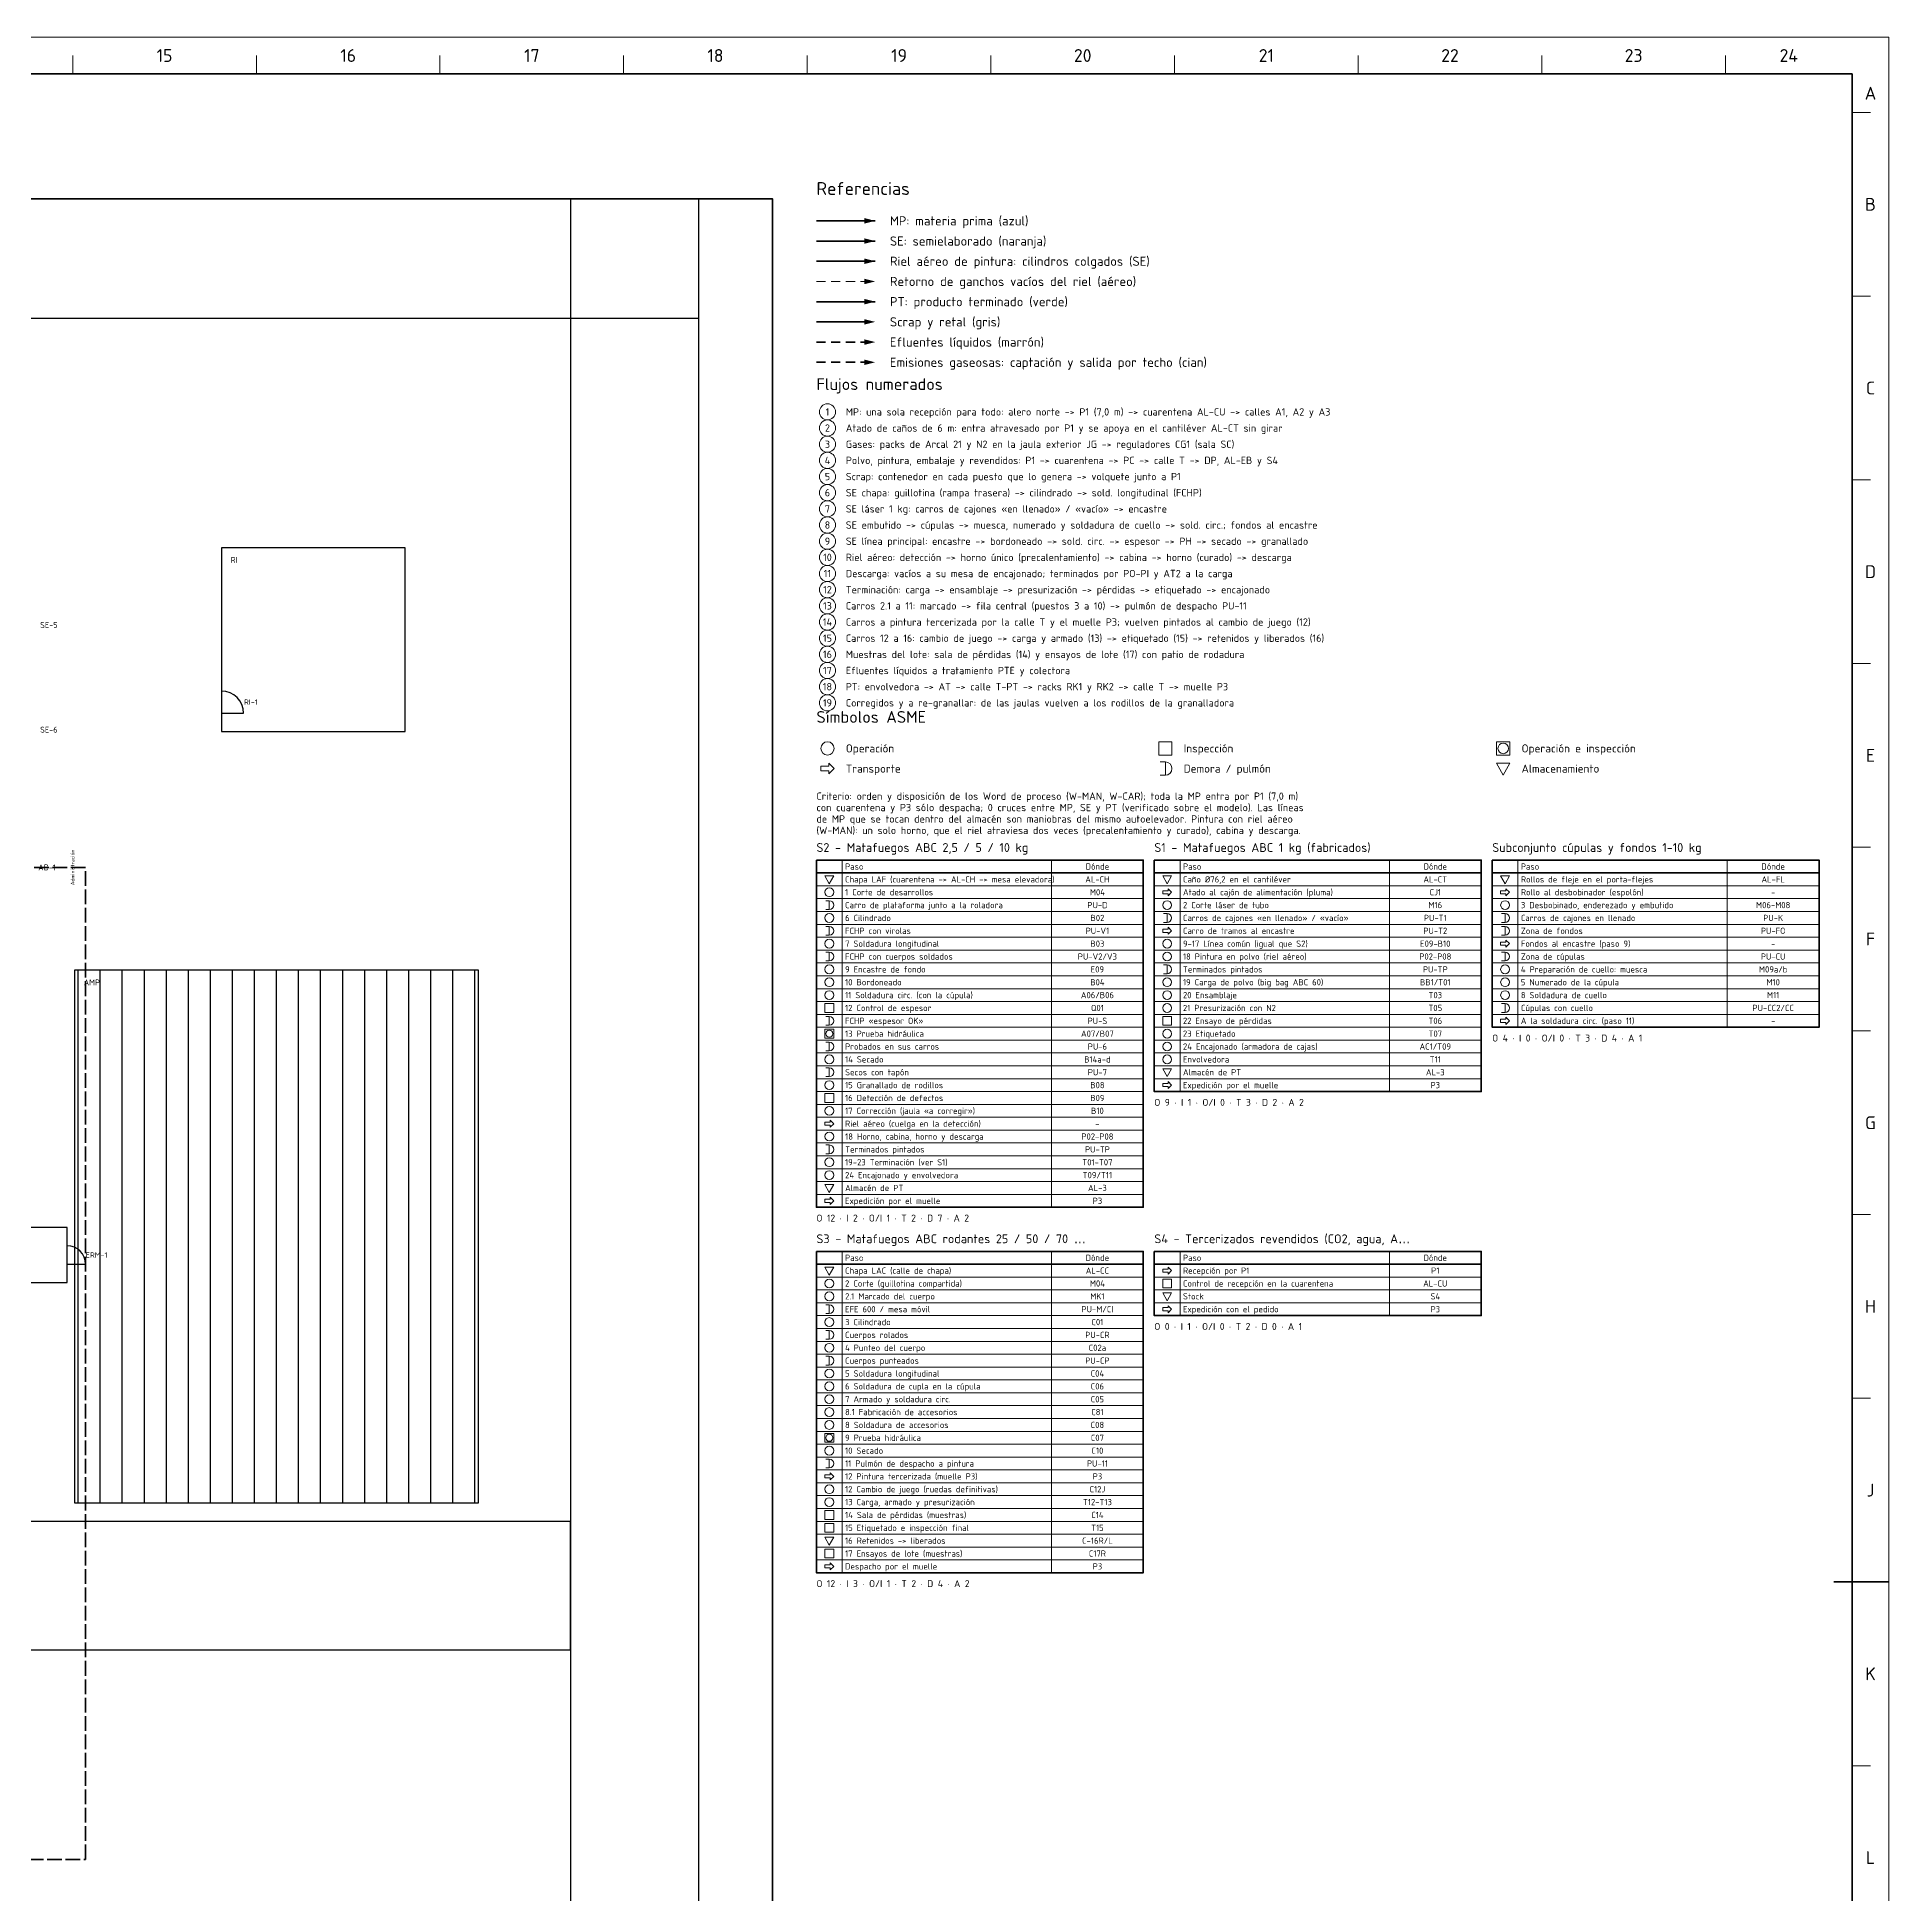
# Model space of a CAD drawing. Header units: millimetres. Extents: x 0 to 1189, y 0 to 841.
# Drawn here: x 685 to 1189, y 335 to 841 of the extents above; entities that cross this region are included whole.
import ezdxf
from ezdxf.enums import TextEntityAlignment as Align

# ---------------------------------------------------------------- set-up
doc = ezdxf.new("R2010")
doc.units = ezdxf.units.MM
for name, pattern in [('FLUJO-TRAZOS', [4, 2.5, -1.5]), ('IRAM-E-TRAZOS', [5, 4, -1]), ('IRAM-F-TRAZO-PUNTO', [20, 15, -2, 1, -2])]:
    doc.linetypes.add(name, pattern=pattern)
for name, color, linetype, lineweight in [('06-TEXTO', 7, 'CONTINUOUS', 25), ('07-RECUADRO', 7, 'CONTINUOUS', 70), ('08-FINA', 5, 'CONTINUOUS', 18), ('A-ABERTURA', 7, 'CONTINUOUS', 25), ('A-COTA', 7, 'CONTINUOUS', 18), ('A-EXTERIOR', 8, 'CONTINUOUS', 25), ('A-TEXTO', 7, 'CONTINUOUS', 18), ('F-EFL-GAS', 4, 'FLUJO-TRAZOS', 35), ('F-EFL-LIQ', 34, 'FLUJO-TRAZOS', 35), ('F-MP', 5, 'CONTINUOUS', 70), ('F-PT', 3, 'CONTINUOUS', 70), ('F-RET', 8, 'FLUJO-TRAZOS', 18), ('F-SCRAP', 8, 'IRAM-F-TRAZO-PUNTO', 50), ('F-SE', 30, 'CONTINUOUS', 70), ('F-TL', 30, 'CONTINUOUS', 100), ('S-ESCAPE', 3, 'CONTINUOUS', 35)]:
    doc.layers.add(name, color=color, linetype=linetype, lineweight=lineweight)
doc.layers.add('A-PASILLO', color=2, linetype='IRAM-E-TRAZOS', lineweight=35, true_color=0xd7a500)
doc.styles.add('ISO3098', font='isocpeur.ttf')

msp = doc.modelspace()

# ---------------------------------------------------------------- hatches: boundary and pattern name
at = {"layer": 'A-EXTERIOR'}
h = msp.add_hatch(dxfattribs=at)
h.set_pattern_fill('ANSI31', scale=1.88976, angle=45)
h.paths.add_polyline_path([(695, 442), (805, 442), (805, 587), (695, 587)])
at = {"layer": 'F-EFL-GAS', "true_color": 0x00aac8}
h = msp.add_hatch(color=7, dxfattribs=at)
h.dxf.hatch_style = 1
h.paths.add_polyline_path([(913, 752.5), (910, 753.25), (910, 751.75)])
at = {"layer": 'F-EFL-LIQ', "true_color": 0x8c501e}
h = msp.add_hatch(color=7, dxfattribs=at)
h.dxf.hatch_style = 1
h.paths.add_polyline_path([(913, 758), (910, 758.75), (910, 757.25)])
at = {"layer": 'F-MP', "true_color": 0x0046c8}
h = msp.add_hatch(color=7, dxfattribs=at)
h.dxf.hatch_style = 1
h.paths.add_polyline_path([(913, 791), (910, 791.75), (910, 790.25)])
at = {"layer": 'F-PT', "true_color": 0x00963c}
h = msp.add_hatch(color=7, dxfattribs=at)
h.dxf.hatch_style = 1
h.paths.add_polyline_path([(913, 769), (910, 769.75), (910, 768.25)])
at = {"layer": 'F-RET', "true_color": 0x969696}
h = msp.add_hatch(color=7, dxfattribs=at)
h.dxf.hatch_style = 1
h.paths.add_polyline_path([(913, 774.5), (910, 775.25), (910, 773.75)])
at = {"layer": 'F-SCRAP', "true_color": 0x787878}
h = msp.add_hatch(color=7, dxfattribs=at)
h.dxf.hatch_style = 1
h.paths.add_polyline_path([(913, 763.5), (910, 764.25), (910, 762.75)])
at = {"layer": 'F-SE', "true_color": 0xeb7800}
h = msp.add_hatch(color=7, dxfattribs=at)
h.dxf.hatch_style = 1
h.paths.add_polyline_path([(913, 785.5), (910, 786.25), (910, 784.75)])
at = {"layer": 'F-TL', "true_color": 0xeb7800}
h = msp.add_hatch(color=7, dxfattribs=at)
h.dxf.hatch_style = 1
h.paths.add_polyline_path([(913, 780), (910, 780.75), (910, 779.25)])

# ---------------------------------------------------------------- linework, layer by layer
at = {"layer": '07-RECUADRO'}
msp.add_line((1189, 420.5), (1174, 420.5), dxfattribs=at)
msp.add_lwpolyline([(25, 10), (1179, 10), (1179, 831), (25, 831)], close=True, dxfattribs=at)
at = {"layer": '08-FINA'}
for p, q in [((694.5, 831), (694.5, 836)), ((744.5, 831), (744.5, 836)), ((794.5, 831), (794.5, 836)), ((844.5, 831), (844.5, 836)), ((894.5, 831), (894.5, 836)), ((944.5, 831), (944.5, 836)), ((994.5, 831), (994.5, 836)), ((1044.5, 831), (1044.5, 836)), ((1094.5, 831), (1094.5, 836)), ((1144.5, 831), (1144.5, 836)), ((1179, 820.5), (1184, 820.5)), ((1179, 770.5), (1184, 770.5)), ((1179, 720.5), (1184, 720.5)), ((1179, 670.5), (1184, 670.5)), ((1179, 620.5), (1184, 620.5)), ((1179, 570.5), (1184, 570.5)), ((1179, 520.5), (1184, 520.5)), ((1179, 470.5), (1184, 470.5)), ((1179, 370.5), (1184, 370.5))]:
    msp.add_line(p, q, dxfattribs=at)
msp.add_lwpolyline([(0, 0), (1189, 0), (1189, 841), (0, 841)], close=True, dxfattribs=at)
at = {"layer": 'A-ABERTURA'}
for p, q in [((735, 657), (741, 657)), ((693, 507), (698, 507))]:
    msp.add_line(p, q, dxfattribs=at)
for centre, radius in [((735, 657), 6), ((693, 507), 5)]:
    msp.add_arc(centre, radius, 0, 90, dxfattribs=at)
at = {"layer": 'A-COTA', "lineweight": 13}
for p, q in [((904, 617), (904, 522.5)), ((961, 617), (961, 522.5)), ((996, 617), (996, 554)), ((1053, 617), (1053, 554)), ((1088, 617), (1088, 571.5)), ((1145, 617), (1145, 571.5)), ((897, 610), (986, 610)), ((989, 610), (1078, 610)), ((1081, 610), (1170, 610)), ((897, 606.5), (986, 606.5)), ((897, 603), (986, 603)), ((989, 606.5), (1078, 606.5)), ((989, 603), (1078, 603)), ((1081, 606.5), (1170, 606.5)), ((1081, 603), (1170, 603)), ((897, 599.5), (986, 599.5)), ((989, 599.5), (1078, 599.5)), ((1081, 599.5), (1170, 599.5)), ((897, 596), (986, 596)), ((897, 592.5), (986, 592.5)), ((989, 596), (1078, 596)), ((989, 592.5), (1078, 592.5)), ((1081, 596), (1170, 596)), ((1081, 592.5), (1170, 592.5)), ((897, 589), (986, 589)), ((989, 589), (1078, 589)), ((1081, 589), (1170, 589)), ((897, 585.5), (986, 585.5)), ((897, 582), (986, 582)), ((989, 585.5), (1078, 585.5)), ((989, 582), (1078, 582)), ((1081, 585.5), (1170, 585.5)), ((1081, 582), (1170, 582)), ((897, 578.5), (986, 578.5)), ((989, 578.5), (1078, 578.5)), ((1081, 578.5), (1170, 578.5)), ((897, 575), (986, 575)), ((897, 571.5), (986, 571.5)), ((989, 575), (1078, 575)), ((989, 571.5), (1078, 571.5)), ((1081, 575), (1170, 575)), ((897, 568), (986, 568)), ((989, 568), (1078, 568)), ((897, 564.5), (986, 564.5)), ((989, 564.5), (1078, 564.5)), ((897, 561), (986, 561)), ((897, 557.5), (986, 557.5)), ((989, 561), (1078, 561)), ((989, 557.5), (1078, 557.5)), ((897, 554), (986, 554)), ((897, 550.5), (986, 550.5)), ((897, 547), (986, 547)), ((897, 543.5), (986, 543.5)), ((897, 540), (986, 540)), ((897, 536.5), (986, 536.5)), ((897, 533), (986, 533)), ((897, 529.5), (986, 529.5)), ((897, 526), (986, 526)), ((904, 510.5), (904, 423)), ((961, 510.5), (961, 423)), ((996, 510.5), (996, 493)), ((1053, 510.5), (1053, 493)), ((897, 503.5), (986, 503.5)), ((989, 503.5), (1078, 503.5)), ((897, 500), (986, 500)), ((897, 496.5), (986, 496.5)), ((989, 500), (1078, 500)), ((989, 496.5), (1078, 496.5)), ((897, 493), (986, 493)), ((897, 489.5), (986, 489.5)), ((897, 486), (986, 486)), ((897, 482.5), (986, 482.5)), ((897, 479), (986, 479)), ((897, 475.5), (986, 475.5)), ((897, 472), (986, 472)), ((897, 468.5), (986, 468.5)), ((897, 465), (986, 465)), ((897, 461.5), (986, 461.5)), ((897, 458), (986, 458)), ((897, 454.5), (986, 454.5)), ((897, 451), (986, 451)), ((897, 447.5), (986, 447.5)), ((897, 444), (986, 444)), ((897, 440.5), (986, 440.5)), ((897, 437), (986, 437)), ((897, 433.5), (986, 433.5)), ((897, 430), (986, 430)), ((897, 426.5), (986, 426.5))]:
    msp.add_line(p, q, dxfattribs=at)
at = {"layer": 'A-COTA', "lineweight": 35}
for p, q in [((897, 613.5), (986, 613.5)), ((989, 613.5), (1078, 613.5)), ((1081, 613.5), (1170, 613.5)), ((897, 507), (986, 507)), ((989, 507), (1078, 507))]:
    msp.add_line(p, q, dxfattribs=at)
for points in [[(897, 617), (986, 617), (986, 522.5), (897, 522.5)], [(989, 617), (1078, 617), (1078, 554), (989, 554)], [(1081, 617), (1170, 617), (1170, 571.5), (1081, 571.5)], [(897, 510.5), (986, 510.5), (986, 423), (897, 423)], [(989, 510.5), (1078, 510.5), (1078, 493), (989, 493)]]:
    msp.add_lwpolyline(points, close=True, dxfattribs=at)
at = {"layer": 'A-EXTERIOR', "lineweight": 70}
msp.add_lwpolyline([(35, 172), (885, 172), (885, 797), (35, 797)], close=True, dxfattribs=at)
at = {"layer": 'A-EXTERIOR'}
for points in [[(55, 764.5), (865, 764.5), (865, 797), (55, 797)], [(830, 172), (865, 172), (865, 797), (830, 797)], [(735, 652), (785, 652), (785, 702), (735, 702)], [(695, 442), (805, 442), (805, 587), (695, 587)], [(678, 502), (693, 502), (693, 517), (678, 517)], [(385, 402), (830, 402), (830, 437), (385, 437)]]:
    msp.add_lwpolyline(points, close=True, dxfattribs=at)
at = {"layer": 'A-PASILLO'}
msp.add_lwpolyline([(137.5, 345), (698, 345), (698, 615), (675, 615)], dxfattribs=at)
at = {"layer": 'A-TEXTO'}
for points in [[(990.2, 645.6), (993.8, 645.6), (993.8, 649.2), (990.2, 649.2)], [(1082.2, 645.6), (1085.8, 645.6), (1085.8, 649.2), (1082.2, 649.2)], [(898.2, 641.27), (900.36, 641.27), (900.36, 640.46), (901.8, 641.9), (900.36, 643.34), (900.36, 642.53), (898.2, 642.53)], [(1082.2, 643.34), (1085.8, 643.34), (1084, 640.1)], [(899.3, 612.71), (901.7, 612.71), (900.5, 610.55)], [(991.3, 612.71), (993.7, 612.71), (992.5, 610.55)], [(1083.3, 612.71), (1085.7, 612.71), (1084.5, 610.55)], [(991.3, 607.83), (992.74, 607.83), (992.74, 607.29), (993.7, 608.25), (992.74, 609.21), (992.74, 608.67), (991.3, 608.67)], [(1083.3, 607.83), (1084.74, 607.83), (1084.74, 607.29), (1085.7, 608.25), (1084.74, 609.21), (1084.74, 608.67), (1083.3, 608.67)], [(991.3, 597.33), (992.74, 597.33), (992.74, 596.79), (993.7, 597.75), (992.74, 598.71), (992.74, 598.17), (991.3, 598.17)], [(1083.3, 593.83), (1084.74, 593.83), (1084.74, 593.29), (1085.7, 594.25), (1084.74, 595.21), (1084.74, 594.67), (1083.3, 594.67)], [(899.3, 575.55), (901.7, 575.55), (901.7, 577.95), (899.3, 577.95)], [(991.3, 572.05), (993.7, 572.05), (993.7, 574.45), (991.3, 574.45)], [(1083.3, 572.83), (1084.74, 572.83), (1084.74, 572.29), (1085.7, 573.25), (1084.74, 574.21), (1084.74, 573.67), (1083.3, 573.67)], [(899.3, 568.55), (901.7, 568.55), (901.7, 570.95), (899.3, 570.95)], [(991.3, 560.21), (993.7, 560.21), (992.5, 558.05)], [(991.3, 555.33), (992.74, 555.33), (992.74, 554.79), (993.7, 555.75), (992.74, 556.71), (992.74, 556.17), (991.3, 556.17)], [(899.3, 551.05), (901.7, 551.05), (901.7, 553.45), (899.3, 553.45)], [(899.3, 544.83), (900.74, 544.83), (900.74, 544.29), (901.7, 545.25), (900.74, 546.21), (900.74, 545.67), (899.3, 545.67)], [(899.3, 528.71), (901.7, 528.71), (900.5, 526.55)], [(899.3, 523.83), (900.74, 523.83), (900.74, 523.29), (901.7, 524.25), (900.74, 525.21), (900.74, 524.67), (899.3, 524.67)], [(899.3, 506.21), (901.7, 506.21), (900.5, 504.05)], [(991.3, 504.83), (992.74, 504.83), (992.74, 504.29), (993.7, 505.25), (992.74, 506.21), (992.74, 505.67), (991.3, 505.67)], [(991.3, 500.55), (993.7, 500.55), (993.7, 502.95), (991.3, 502.95)], [(991.3, 499.21), (993.7, 499.21), (992.5, 497.05)], [(991.3, 494.33), (992.74, 494.33), (992.74, 493.79), (993.7, 494.75), (992.74, 495.71), (992.74, 495.17), (991.3, 495.17)], [(899.3, 458.55), (901.7, 458.55), (901.7, 460.95), (899.3, 460.95)], [(899.3, 448.83), (900.74, 448.83), (900.74, 448.29), (901.7, 449.25), (900.74, 450.21), (900.74, 449.67), (899.3, 449.67)], [(899.3, 437.55), (901.7, 437.55), (901.7, 439.95), (899.3, 439.95)], [(899.3, 434.05), (901.7, 434.05), (901.7, 436.45), (899.3, 436.45)], [(899.3, 432.71), (901.7, 432.71), (900.5, 430.55)], [(899.3, 427.05), (901.7, 427.05), (901.7, 429.45), (899.3, 429.45)], [(899.3, 424.33), (900.74, 424.33), (900.74, 423.79), (901.7, 424.75), (900.74, 425.71), (900.74, 425.17), (899.3, 425.17)]]:
    msp.add_lwpolyline(points, close=True, dxfattribs=at)
for points in [[(990.56, 640.1), (992, 640.1), (992, 643.7), (990.56, 643.7)], [(899.54, 603.55), (900.5, 603.55), (900.5, 605.95), (899.54, 605.95)], [(991.54, 600.05), (992.5, 600.05), (992.5, 602.45), (991.54, 602.45)], [(1083.54, 600.05), (1084.5, 600.05), (1084.5, 602.45), (1083.54, 602.45)], [(899.54, 596.55), (900.5, 596.55), (900.5, 598.95), (899.54, 598.95)], [(1083.54, 596.55), (1084.5, 596.55), (1084.5, 598.95), (1083.54, 598.95)], [(899.54, 589.55), (900.5, 589.55), (900.5, 591.95), (899.54, 591.95)], [(1083.54, 589.55), (1084.5, 589.55), (1084.5, 591.95), (1083.54, 591.95)], [(991.54, 586.05), (992.5, 586.05), (992.5, 588.45), (991.54, 588.45)], [(1083.54, 575.55), (1084.5, 575.55), (1084.5, 577.95), (1083.54, 577.95)], [(899.54, 572.05), (900.5, 572.05), (900.5, 574.45), (899.54, 574.45)], [(899.54, 565.05), (900.5, 565.05), (900.5, 567.45), (899.54, 567.45)], [(899.54, 558.05), (900.5, 558.05), (900.5, 560.45), (899.54, 560.45)], [(899.54, 537.05), (900.5, 537.05), (900.5, 539.45), (899.54, 539.45)], [(899.54, 493.55), (900.5, 493.55), (900.5, 495.95), (899.54, 495.95)], [(899.54, 486.55), (900.5, 486.55), (900.5, 488.95), (899.54, 488.95)], [(899.54, 479.55), (900.5, 479.55), (900.5, 481.95), (899.54, 481.95)], [(899.54, 451.55), (900.5, 451.55), (900.5, 453.95), (899.54, 453.95)]]:
    msp.add_lwpolyline(points, dxfattribs=at)
for centre, radius in [((900, 739), 2.2), ((900, 734.6), 2.2), ((900, 730.2), 2.2), ((900, 725.8), 2.2), ((900, 721.4), 2.2), ((900, 717), 2.2), ((900, 712.6), 2.2), ((900, 708.2), 2.2), ((900, 703.8), 2.2), ((900, 699.4), 2.2), ((900, 695), 2.2), ((900, 690.6), 2.2), ((900, 686.2), 2.2), ((900, 681.8), 2.2), ((900, 677.4), 2.2), ((900, 673), 2.2), ((900, 668.6), 2.2), ((900, 664.2), 2.2), ((900, 659.8), 2.2), ((900, 647.4), 1.8), ((1084, 647.4), 1.44), ((900.5, 608.25), 1.2), ((900.5, 601.25), 1.2), ((992.5, 604.75), 1.2), ((1084.5, 604.75), 1.2), ((900.5, 594.25), 1.2), ((992.5, 594.25), 1.2), ((992.5, 590.75), 1.2), ((900.5, 587.25), 1.2), ((1084.5, 587.25), 1.2), ((900.5, 583.75), 1.2), ((992.5, 583.75), 1.2), ((1084.5, 583.75), 1.2), ((900.5, 580.25), 1.2), ((992.5, 580.25), 1.2), ((992.5, 576.75), 1.2), ((1084.5, 580.25), 1.2), ((900.5, 569.75), 0.96), ((992.5, 569.75), 1.2), ((992.5, 566.25), 1.2), ((900.5, 562.75), 1.2), ((992.5, 562.75), 1.2), ((900.5, 555.75), 1.2), ((900.5, 548.75), 1.2), ((900.5, 541.75), 1.2), ((900.5, 534.75), 1.2), ((900.5, 531.25), 1.2), ((900.5, 501.75), 1.2), ((900.5, 498.25), 1.2), ((900.5, 491.25), 1.2), ((900.5, 484.25), 1.2), ((900.5, 477.25), 1.2), ((900.5, 473.75), 1.2), ((900.5, 470.25), 1.2), ((900.5, 466.75), 1.2), ((900.5, 463.25), 1.2), ((900.5, 459.75), 0.96), ((900.5, 456.25), 1.2), ((900.5, 445.75), 1.2), ((900.5, 442.25), 1.2)]:
    msp.add_circle(centre, radius, dxfattribs=at)
for centre, radius in [((992, 641.9), 1.8), ((900.5, 604.75), 1.2), ((992.5, 601.25), 1.2), ((1084.5, 601.25), 1.2), ((900.5, 597.75), 1.2), ((1084.5, 597.75), 1.2), ((900.5, 590.75), 1.2), ((1084.5, 590.75), 1.2), ((992.5, 587.25), 1.2), ((1084.5, 576.75), 1.2), ((900.5, 573.25), 1.2), ((900.5, 566.25), 1.2), ((900.5, 559.25), 1.2), ((900.5, 538.25), 1.2), ((900.5, 494.75), 1.2), ((900.5, 487.75), 1.2), ((900.5, 480.75), 1.2), ((900.5, 452.75), 1.2)]:
    msp.add_arc(centre, radius, 270, 90, dxfattribs=at)
at = {"layer": 'F-EFL-GAS'}
msp.add_lwpolyline([(897, 752.5), (913, 752.5)], dxfattribs=at)
at = {"layer": 'F-EFL-LIQ'}
msp.add_lwpolyline([(897, 758), (913, 758)], dxfattribs=at)
at = {"layer": 'F-MP'}
msp.add_lwpolyline([(897, 791), (913, 791)], dxfattribs=at)
at = {"layer": 'F-PT'}
msp.add_lwpolyline([(897, 769), (913, 769)], dxfattribs=at)
at = {"layer": 'F-RET'}
msp.add_lwpolyline([(897, 774.5), (913, 774.5)], dxfattribs=at)
at = {"layer": 'F-SCRAP'}
msp.add_lwpolyline([(897, 763.5), (913, 763.5)], dxfattribs=at)
at = {"layer": 'F-SE'}
msp.add_lwpolyline([(897, 785.5), (913, 785.5)], dxfattribs=at)
at = {"layer": 'F-TL'}
msp.add_lwpolyline([(897, 780), (913, 780)], dxfattribs=at)

# ---------------------------------------------------------------- texts
at = {"layer": '06-TEXTO', "style": 'ISO3098'}
for s, p in [('15', (719.5, 836)), ('16', (769.5, 836)), ('17', (819.5, 836)), ('18', (869.5, 836)), ('19', (919.5, 836)), ('20', (969.5, 836)), ('21', (1019.5, 836)), ('22', (1069.5, 836)), ('23', (1119.5, 836)), ('24', (1161.75, 836)), ('A', (1184, 825.75)), ('B', (1184, 795.5)), ('C', (1184, 745.5)), ('D', (1184, 695.5)), ('E', (1184, 645.5)), ('F', (1184, 595.5)), ('G', (1184, 545.5)), ('H', (1184, 495.5)), ('J', (1184, 445.5)), ('K', (1184, 395.5)), ('L', (1184, 345.5))]:
    msp.add_text(s, height=3.5, dxfattribs=at).set_placement(p, align=Align.MIDDLE_CENTER)
at = {"layer": 'A-TEXTO', "style": 'ISO3098'}
for s, height, p in [('Referencias', 3.5, (897, 797)), ('Flujos numerados', 3.2, (897, 744)), ('Símbolos ASME', 3.2, (897, 653.4)), ('S2 - Matafuegos ABC 2,5 / 5 / 10 kg', 2.4, (897, 618.5)), ('S1 - Matafuegos ABC 1 kg (fabricados)', 2.4, (989, 618.5)), ('Subconjunto cúpulas y fondos 1-10 kg', 2.4, (1081, 618.5)), ('S3 - Matafuegos ABC rodantes 25 / 50 / 70 …', 2.4, (897, 512)), ('S4 - Tercerizados revendidos (CO2, agua, A…', 2.4, (989, 512))]:
    msp.add_text(s, height=height, dxfattribs=at).set_placement(p, align=Align.BOTTOM_LEFT)
for s, height, p in [('MP: materia prima (azul)', 2.5, (917, 791)), ('SE: semielaborado (naranja)', 2.5, (917, 785.5)), ('Riel aéreo de pintura: cilindros colgados (SE)', 2.5, (917, 780)), ('Retorno de ganchos vacíos del riel (aéreo)', 2.5, (917, 774.5)), ('PT: producto terminado (verde)', 2.5, (917, 769)), ('Scrap y retal (gris)', 2.5, (917, 763.5)), ('Efluentes líquidos (marrón)', 2.5, (917, 758)), ('Emisiones gaseosas: captación y salida por techo (cian)', 2.5, (917, 752.5)), ('MP: una sola recepción para todo: alero norte -> P1 (7,0 m) -> cuarentena AL-CU -> calles A1, A2 y A3', 2, (905, 739)), ('Atado de caños de 6 m: entra atravesado por P1 y se apoya en el cantiléver AL-CT sin girar', 2, (905, 734.6)), ('Gases: packs de Arcal 21 y N2 en la jaula exterior JG -> reguladores CG1 (sala SC)', 2, (905, 730.2)), ('Polvo, pintura, embalaje y revendidos: P1 -> cuarentena -> PC -> calle T -> DP, AL-EB y S4', 2, (905, 725.8)), ('Scrap: contenedor en cada puesto que lo genera -> volquete junto a P1', 2, (905, 721.4)), ('SE chapa: guillotina (rampa trasera) -> cilindrado -> sold. longitudinal (FCHP)', 2, (905, 717)), ('SE láser 1 kg: carros de cajones «en llenado» / «vacío» -> encastre', 2, (905, 712.6)), ('SE embutido -> cúpulas -> muesca, numerado y soldadura de cuello -> sold. circ.; fondos al encastre', 2, (905, 708.2)), ('SE línea principal: encastre -> bordoneado -> sold. circ. -> espesor -> PH -> secado -> granallado', 2, (905, 703.8)), ('Riel aéreo: detección -> horno único (precalentamiento) -> cabina -> horno (curado) -> descarga', 2, (905, 699.4)), ('Descarga: vacíos a su mesa de encajonado; terminados por PO-PI y AT2 a la carga', 2, (905, 695)), ('Terminación: carga -> ensamblaje -> presurización -> pérdidas -> etiquetado -> encajonado', 2, (905, 690.6)), ('Carros 2.1 a 11: marcado -> fila central (puestos 3 a 10) -> pulmón de despacho PU-11', 2, (905, 686.2)), ('Carros a pintura tercerizada por la calle T y el muelle P3; vuelven pintados al cambio de juego (12)', 2, (905, 681.8)), ('Carros 12 a 16: cambio de juego -> carga y armado (13) -> etiquetado (15) -> retenidos y liberados (16)', 2, (905, 677.4)), ('Muestras del lote: sala de pérdidas (14) y ensayos de lote (17) con patio de rodadura', 2, (905, 673)), ('Efluentes líquidos a tratamiento PTE y colectora', 2, (905, 668.6)), ('PT: envolvedora -> AT -> calle T-PT -> racks RK1 y RK2 -> calle T -> muelle P3', 2, (905, 664.2)), ('Corregidos y a re-granallar: de las jaulas vuelven a los rodillos de la granalladora', 2, (905, 659.8)), ('Operación', 2.2, (905, 647.4)), ('Inspección', 2.2, (997, 647.4)), ('Operación e inspección', 2.2, (1089, 647.4)), ('Transporte', 2.2, (905, 641.9)), ('Demora / pulmón', 2.2, (997, 641.9)), ('Almacenamiento', 2.2, (1089, 641.9)), ('Paso', 1.7, (904.8, 615.25)), ('Chapa LAF (cuarentena -> AL-CH -> mesa elevadora)', 1.7, (904.8, 611.75)), ('Paso', 1.7, (996.8, 615.25)), ('Caño Ø76,2 en el cantiléver', 1.7, (996.8, 611.75)), ('Paso', 1.7, (1088.8, 615.25)), ('Rollos de fleje en el porta-flejes', 1.7, (1088.8, 611.75)), ('1 Corte de desarrollos', 1.7, (904.8, 608.25)), ('Atado al cajón de alimentación (pluma)', 1.7, (996.8, 608.25)), ('Rollo al desbobinador (espolón)', 1.7, (1088.8, 608.25)), ('6 Cilindrado', 1.7, (904.8, 601.25)), ('Carro de plataforma junto a la roladora', 1.7, (904.8, 604.75)), ('2 Corte láser de tubo', 1.7, (996.8, 604.75)), ('Carros de cajones «en llenado» / «vacío»', 1.7, (996.8, 601.25)), ('3 Desbobinado, enderezado y embutido', 1.7, (1088.8, 604.75)), ('Carros de cajones en llenado', 1.7, (1088.8, 601.25)), ('FCHP con virolas', 1.7, (904.8, 597.75)), ('Carro de tramos al encastre', 1.7, (996.8, 597.75)), ('Zona de fondos', 1.7, (1088.8, 597.75)), ('7 Soldadura longitudinal', 1.7, (904.8, 594.25)), ('18 Pintura en polvo (riel aéreo)', 1.7, (996.8, 590.75)), ('9-17 Línea común (igual que S2)', 1.7, (996.8, 594.25)), ('Zona de cúpulas', 1.7, (1088.8, 590.75)), ('Fondos al encastre (paso 9)', 1.7, (1088.8, 594.25)), ('9 Encastre de fondo', 1.7, (904.8, 587.25)), ('FCHP con cuerpos soldados', 1.7, (904.8, 590.75)), ('Terminados pintados', 1.7, (996.8, 587.25)), ('4 Preparación de cuello: muesca', 1.7, (1088.8, 587.25)), ('10 Bordoneado', 1.7, (904.8, 583.75)), ('19 Carga de polvo (big bag ABC 60)', 1.7, (996.8, 583.75)), ('5 Numerado de la cúpula', 1.7, (1088.8, 583.75)), ('11 Soldadura circ. (con la cúpula)', 1.7, (904.8, 580.25)), ('12 Control de espesor', 1.7, (904.8, 576.75)), ('20 Ensamblaje', 1.7, (996.8, 580.25)), ('21 Presurización con N2', 1.7, (996.8, 576.75)), ('8 Soldadura de cuello', 1.7, (1088.8, 580.25)), ('Cúpulas con cuello', 1.7, (1088.8, 576.75)), ('FCHP «espesor OK»', 1.7, (904.8, 573.25)), ('22 Ensayo de pérdidas', 1.7, (996.8, 573.25)), ('A la soldadura circ. (paso 11)', 1.7, (1088.8, 573.25)), ('13 Prueba hidráulica', 1.7, (904.8, 569.75)), ('Probados en sus carros', 1.7, (904.8, 566.25)), ('23 Etiquetado', 1.7, (996.8, 569.75)), ('24 Encajonado (armadora de cajas)', 1.7, (996.8, 566.25)), ('14 Secado', 1.7, (904.8, 562.75)), ('Envolvedora', 1.7, (996.8, 562.75)), ('15 Granallado de rodillos', 1.7, (904.8, 555.75)), ('Secos con tapón', 1.7, (904.8, 559.25)), ('Almacén de PT', 1.7, (996.8, 559.25)), ('Expedición por el muelle', 1.7, (996.8, 555.75)), ('16 Detección de defectos', 1.7, (904.8, 552.25)), ('17 Corrección (jaula «a corregir»)', 1.7, (904.8, 548.75)), ('Riel aéreo (cuelga en la detección)', 1.7, (904.8, 545.25)), ('18 Horno, cabina, horno y descarga', 1.7, (904.8, 541.75)), ('Terminados pintados', 1.7, (904.8, 538.25)), ('19-23 Terminación (ver S1)', 1.7, (904.8, 534.75)), ('24 Encajonado y envolvedora', 1.7, (904.8, 531.25)), ('Almacén de PT', 1.7, (904.8, 527.75)), ('Expedición por el muelle', 1.7, (904.8, 524.25)), ('Paso', 1.7, (904.8, 508.75)), ('Chapa LAC (calle de chapa)', 1.7, (904.8, 505.25)), ('Paso', 1.7, (996.8, 508.75)), ('Recepción por P1', 1.7, (996.8, 505.25)), ('2 Corte (guillotina compartida)', 1.7, (904.8, 501.75)), ('Control de recepción en la cuarentena', 1.7, (996.8, 501.75)), ('2.1 Marcado del cuerpo', 1.7, (904.8, 498.25)), ('EFE 600 / mesa móvil', 1.7, (904.8, 494.75)), ('Stock', 1.7, (996.8, 498.25)), ('Expedición con el pedido', 1.7, (996.8, 494.75)), ('3 Cilindrado', 1.7, (904.8, 491.25)), ('Cuerpos rolados', 1.7, (904.8, 487.75)), ('4 Punteo del cuerpo', 1.7, (904.8, 484.25)), ('Cuerpos punteados', 1.7, (904.8, 480.75)), ('5 Soldadura longitudinal', 1.7, (904.8, 477.25)), ('7 Armado y soldadura circ.', 1.7, (904.8, 470.25)), ('6 Soldadura de cupla en la cúpula', 1.7, (904.8, 473.75)), ('8.1 Fabricación de accesorios', 1.7, (904.8, 466.75)), ('9 Prueba hidráulica', 1.7, (904.8, 459.75)), ('8 Soldadura de accesorios', 1.7, (904.8, 463.25)), ('10 Secado', 1.7, (904.8, 456.25)), ('11 Pulmón de despacho a pintura', 1.7, (904.8, 452.75)), ('12 Pintura tercerizada (muelle P3)', 1.7, (904.8, 449.25)), ('12 Cambio de juego (ruedas definitivas)', 1.7, (904.8, 445.75)), ('13 Carga, armado y presurización', 1.7, (904.8, 442.25)), ('14 Sala de pérdidas (muestras)', 1.7, (904.8, 438.75)), ('15 Etiquetado e inspección final', 1.7, (904.8, 435.25)), ('16 Retenidos -> liberados', 1.7, (904.8, 431.75)), ('17 Ensayos de lote (muestras)', 1.7, (904.8, 428.25)), ('Despacho por el muelle', 1.7, (904.8, 424.75))]:
    msp.add_text(s, height=height, dxfattribs=at).set_placement(p, align=Align.MIDDLE_LEFT)
for s, height, p in [('1', 2, (900, 739)), ('2', 2, (900, 734.6)), ('3', 2, (900, 730.2)), ('4', 2, (900, 725.8)), ('5', 2, (900, 721.4)), ('7', 2, (900, 712.6)), ('6', 2, (900, 717)), ('8', 2, (900, 708.2)), ('9', 2, (900, 703.8)), ('10', 2, (900, 699.4)), ('11', 2, (900, 695)), ('12', 2, (900, 690.6)), ('14', 2, (900, 681.8)), ('13', 2, (900, 686.2)), ('15', 2, (900, 677.4)), ('16', 2, (900, 673)), ('17', 2, (900, 668.6)), ('18', 2, (900, 664.2)), ('RI-1', 1.44, (743, 660)), ('19', 2, (900, 659.8)), ('AD-1', 1.6, (687.5, 615)), ('AL-CH', 1.7, (973.5, 611.75)), ('Dónde', 1.7, (973.5, 615.25)), ('AL-CT', 1.7, (1065.5, 611.75)), ('Dónde', 1.7, (1065.5, 615.25)), ('AL-FL', 1.7, (1157.5, 611.75)), ('Dónde', 1.7, (1157.5, 615.25)), ('M04', 1.7, (973.5, 608.25)), ('CJ1', 1.7, (1065.5, 608.25)), ('-', 1.7, (1157.5, 608.25)), ('PU-D', 1.7, (973.5, 604.75)), ('B02', 1.7, (973.5, 601.25)), ('PU-T1', 1.7, (1065.5, 601.25)), ('M16', 1.7, (1065.5, 604.75)), ('M06-M08', 1.7, (1157.5, 604.75)), ('PU-K', 1.7, (1157.5, 601.25)), ('PU-V1', 1.7, (973.5, 597.75)), ('PU-T2', 1.7, (1065.5, 597.75)), ('PU-FO', 1.7, (1157.5, 597.75)), ('B03', 1.7, (973.5, 594.25)), ('E09-B10', 1.7, (1065.5, 594.25)), ('-', 1.7, (1157.5, 594.25)), ('PU-V2/V3', 1.7, (973.5, 590.75)), ('E09', 1.7, (973.5, 587.25)), ('P02-P08', 1.7, (1065.5, 590.75)), ('PU-TP', 1.7, (1065.5, 587.25)), ('M09a/b', 1.7, (1157.5, 587.25)), ('PU-CU', 1.7, (1157.5, 590.75)), ('B04', 1.7, (973.5, 583.75)), ('BB1/T01', 1.7, (1065.5, 583.75)), ('M10', 1.7, (1157.5, 583.75)), ('A06/B06', 1.7, (973.5, 580.25)), ('Q01', 1.7, (973.5, 576.75)), ('T05', 1.7, (1065.5, 576.75)), ('T03', 1.7, (1065.5, 580.25)), ('PU-CC2/CC', 1.7, (1157.5, 576.75)), ('M11', 1.7, (1157.5, 580.25)), ('PU-S', 1.7, (973.5, 573.25)), ('T06', 1.7, (1065.5, 573.25)), ('-', 1.7, (1157.5, 573.25)), ('A07/B07', 1.7, (973.5, 569.75)), ('PU-6', 1.7, (973.5, 566.25)), ('AC1/T09', 1.7, (1065.5, 566.25)), ('T07', 1.7, (1065.5, 569.75)), ('B14a-d', 1.7, (973.5, 562.75)), ('T11', 1.7, (1065.5, 562.75)), ('PU-7', 1.7, (973.5, 559.25)), ('B08', 1.7, (973.5, 555.75)), ('AL-3', 1.7, (1065.5, 559.25)), ('P3', 1.7, (1065.5, 555.75)), ('B09', 1.7, (973.5, 552.25)), ('B10', 1.7, (973.5, 548.75)), ('P02-P08', 1.7, (973.5, 541.75)), ('-', 1.7, (973.5, 545.25)), ('PU-TP', 1.7, (973.5, 538.25)), ('T01-T07', 1.7, (973.5, 534.75)), ('T09/T11', 1.7, (973.5, 531.25)), ('AL-3', 1.7, (973.5, 527.75)), ('P3', 1.7, (973.5, 524.25)), ('ERM-1', 1.44, (701, 509.5)), ('AL-CC', 1.7, (973.5, 505.25)), ('Dónde', 1.7, (973.5, 508.75)), ('Dónde', 1.7, (1065.5, 508.75)), ('P1', 1.7, (1065.5, 505.25)), ('M04', 1.7, (973.5, 501.75)), ('AL-CU', 1.7, (1065.5, 501.75)), ('PU-M/CI', 1.7, (973.5, 494.75)), ('MK1', 1.7, (973.5, 498.25)), ('S4', 1.7, (1065.5, 498.25)), ('P3', 1.7, (1065.5, 494.75)), ('C01', 1.7, (973.5, 491.25)), ('PU-CR', 1.7, (973.5, 487.75)), ('PU-CP', 1.7, (973.5, 480.75)), ('C02a', 1.7, (973.5, 484.25)), ('C04', 1.7, (973.5, 477.25)), ('C06', 1.7, (973.5, 473.75)), ('C05', 1.7, (973.5, 470.25)), ('C81', 1.7, (973.5, 466.75)), ('C08', 1.7, (973.5, 463.25)), ('C07', 1.7, (973.5, 459.75)), ('C10', 1.7, (973.5, 456.25)), ('PU-11', 1.7, (973.5, 452.75)), ('P3', 1.7, (973.5, 449.25)), ('C12J', 1.7, (973.5, 445.75)), ('T12-T13', 1.7, (973.5, 442.25)), ('T15', 1.7, (973.5, 435.25)), ('C14', 1.7, (973.5, 438.75)), ('C-16R/L', 1.7, (973.5, 431.75)), ('C17R', 1.7, (973.5, 428.25)), ('P3', 1.7, (973.5, 424.75))]:
    msp.add_text(s, height=height, dxfattribs=at).set_placement(p, align=Align.MIDDLE_CENTER)
for s, height, p in [('RI', 1.6, (737.5, 699.5)), ('con cuarentena y P3 sólo despacha; 0 cruces entre MP, SE y PT (verificado sobre el modelo). Las líneas', 2, (897, 632.3)), ('Criterio: orden y disposición de los Word de proceso (W-MAN, W-CAR); toda la MP entra por P1 (7,0 m)', 2, (897, 635.4)), ('de MP que se tocan dentro del almacén son maniobras del mismo autoelevador. Pintura con riel aéreo', 2, (897, 629.2)), ('(W-MAN): un solo horno, que el riel atraviesa dos veces (precalentamiento y curado), cabina y descarga.', 2, (897, 626.1)), ('AMP', 1.6, (697.5, 584.5)), ('O 4 · I 0 · O/I 0 · T 3 · D 4 · A 1', 1.9, (1081, 569.5)), ('O 9 · I 1 · O/I 0 · T 3 · D 2 · A 2', 1.9, (989, 552)), ('O 12 · I 2 · O/I 1 · T 2 · D 7 · A 2', 1.9, (897, 520.5)), ('O 0 · I 1 · O/I 0 · T 2 · D 0 · A 1', 1.9, (989, 491)), ('O 12 · I 3 · O/I 1 · T 2 · D 4 · A 2', 1.9, (897, 421))]:
    msp.add_text(s, height=height, dxfattribs=at).set_placement(p, align=Align.TOP_LEFT)
msp.add_text('Administración', height=0.992, rotation=90, dxfattribs=at).set_placement((694.46, 615), align=Align.MIDDLE_CENTER)
at = {"layer": 'S-ESCAPE', "style": 'ISO3098'}
for s, p in [('SE-5', (688, 681)), ('SE-6', (688, 652.5))]:
    msp.add_text(s, height=1.6, dxfattribs=at).set_placement(p, align=Align.MIDDLE_CENTER)

doc.saveas('drawing.dxf')
